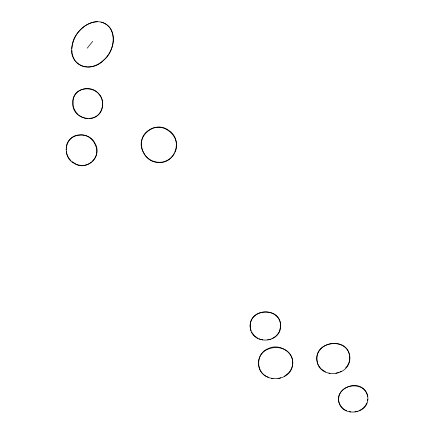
<?xml version="1.0" encoding="UTF-8"?>
<svg xmlns="http://www.w3.org/2000/svg" width="434" height="434" viewBox="0 0 434 434"><rect width="100%" height="100%" fill="white"/><g stroke="black" fill="none" stroke-linecap="round" stroke-linejoin="round"><path stroke-width="0.65" d="M66.169 149.735L66.185 148.743M71.957 48.613L72.261 45.467M280.548 326.878L279.339 331.343M349.603 359.932C351.719 333.854 308.286 340.961 318.258 364.967M66.256 147.744C67.189 132.956 89.149 130.477 94.997 143.377C102.918 155.882 86.805 171.658 74.485 163.504C61.368 157.602 64.558 135.202 79.568 134.936C93.082 133.271 102.76 151.938 92.458 161.443M73.069 100.221L73.14 105.614M367.62 400.62L367.799 399.302M73.194 99.739C75.039 87.641 92.415 84.597 99.12 94.379C106.791 102.69 101.198 118.336 89.502 118.596M349.175 361.869L349.538 360.437M72.321 44.838L73.476 41.035M291.832 367.506C296.97 354.09 280.006 342.388 268.19 348.632C255.572 353.265 255.42 372.844 268.288 377.217M175.027 152.182C182.372 137.198 162.869 120.381 149.166 129.983C134.589 138.392 142.222 162.858 158.73 162.419C175.575 163.889 183.077 139.216 168.853 130.536C156.007 120.066 135.712 135.299 142.504 150.527M348.638 363.215L348.996 362.319M291.664 367.972L290.238 370.88L288.572 372.898M348.426 363.703L347.227 366.025L345.562 367.956M366.806 403.05L365.536 405.508L363.719 407.51M73.666 40.4L75.608 36.114M279.154 331.798L277.624 334.202M174.316 153.62C172.184 157.412 168.571 160.309 164.405 161.562M75.95 35.621C80.469 28.096 88.314 22.08 97.319 21.705M87.283 48.12L92.675 41.349M277.304 334.538L275.964 335.932M288.209 373.273L284.335 376.311M363.377 407.846L361.571 409.37L359.043 410.624M275.612 336.29L273.637 337.712M91.449 162.332C88.075 164.996 83.523 166.005 79.33 165.153M271.906 338.558L273.225 337.967M339.963 371.878L341.428 371.254M269.595 339.475L270.539 339.182M337.462 372.866L338.487 372.546M279.713 378.144L280.776 377.819M357.73 411.21L354.941 411.861M162.755 161.969L163.862 161.741M267.659 339.887L269.118 339.621M278.069 378.437L279.165 378.242M335.883 373.207L336.947 373.023M87.928 67.08C105.636 66.321 119.795 43.991 110.344 28.243C97.758 12.228 74.48 28.704 72.234 44.843C67.161 64.861 90.294 74.263 103.476 60.353C115.205 51.158 118.449 26.767 101.089 22.085M162.202 162.088C157.298 162.853 152.041 161.54 148.216 158.345M88.01 118.645L85.113 118.265M87.299 67.015C82.465 66.993 77.93 64.547 75.033 60.706M271.434 378.209L273.073 378.519M349.267 411.671L350.672 411.931M328.972 373.083L330.024 373.283M262.727 339.871L260.324 339.225M84.652 118.124L80.974 116.665L78.966 115.238M77.887 164.768L78.836 165.061M258.952 338.791L259.863 339.084M76.438 164.28L77.415 164.622M346.603 410.83L344.189 409.533M325.5 371.911L320.9 368.699L318.507 365.428M75.955 164.106L72.098 161.665M257.639 338.184L254.188 335.585L251.671 332.091M343.82 409.24C324.496 391.739 362.379 372.914 367.744 396.698M78.207 114.598L76.433 112.824M147.772 157.976L145.325 155.546L142.699 151.065M70.932 160.667L68.968 158.302M76.14 112.417L74.122 108.967L73.21 106.113M68.203 156.962L68.713 157.857M67.964 156.517L66.928 154.206L66.321 151.211M73.281 57.326L74.74 60.142M251.091 330.892L250.228 327.231M73.091 56.686L72.131 53.469L71.963 50.453M280.597 326.406C281.449 306.719 249.105 307.25 250.174 326.742M338.645 398.553C337.739 416.407 366.578 416.38 367.875 399.508C368.96 381.519 339.827 381.54 338.645 398.553M280.646 325.299C281.509 343.728 251.476 345.54 250.196 327.106C248.942 308.335 279.686 306.485 280.646 325.299M292.744 362.26C293.541 382.701 259.966 384.714 258.49 364.245C257.237 343.413 291.643 341.357 292.744 362.26M102.549 104.144C102.934 124.265 72.359 122.225 72.722 103.216C72.131 82.899 103.048 84.945 102.549 104.144M349.885 357.757C350.325 377.173 318.035 379.62 316.885 359.672C315.947 339.86 349.061 337.392 349.885 357.757"/></g></svg>
